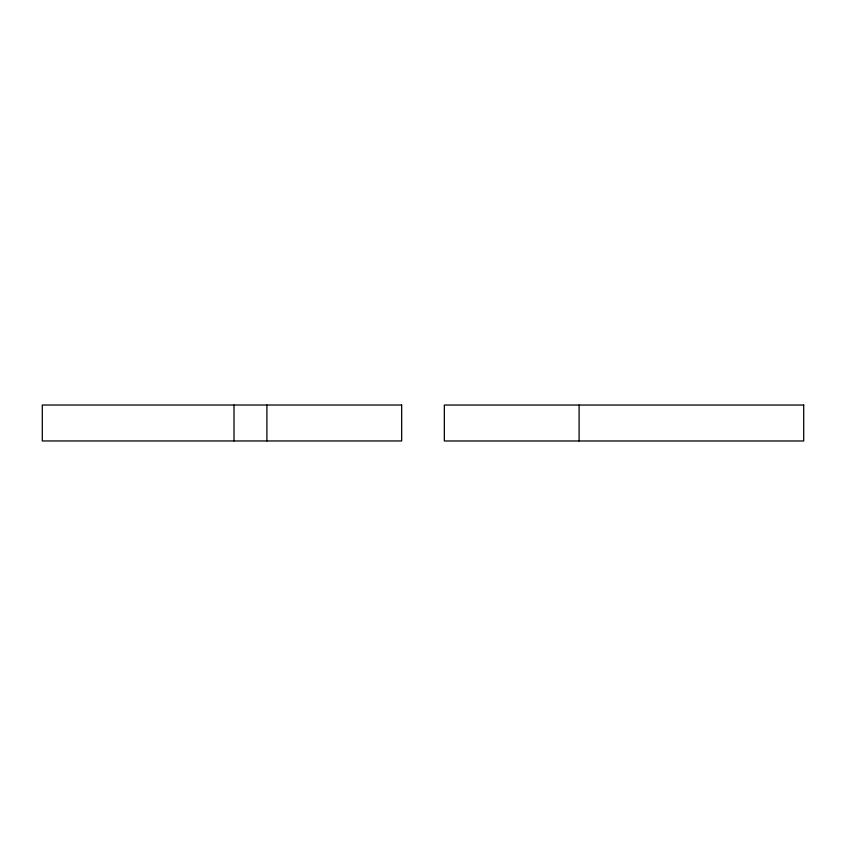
<?xml version="1.0" encoding="UTF-8"?>
<svg xmlns="http://www.w3.org/2000/svg" width="846" height="846" viewBox="0 0 846 846"><rect width="100%" height="100%" fill="white"/><g stroke="black" fill="none" stroke-linecap="round" stroke-linejoin="round"><path stroke-width="1.27" d="M579.098 405.044L579.098 440.978M266.902 405.023L266.902 440.956M234.014 405.023L234.014 440.956M401.66 405.023L42.3 405.023L42.3 440.956L401.66 440.956L401.66 405.023M803.7 405.044L444.34 405.044L444.34 440.978L803.7 440.978L803.7 405.044"/></g></svg>
